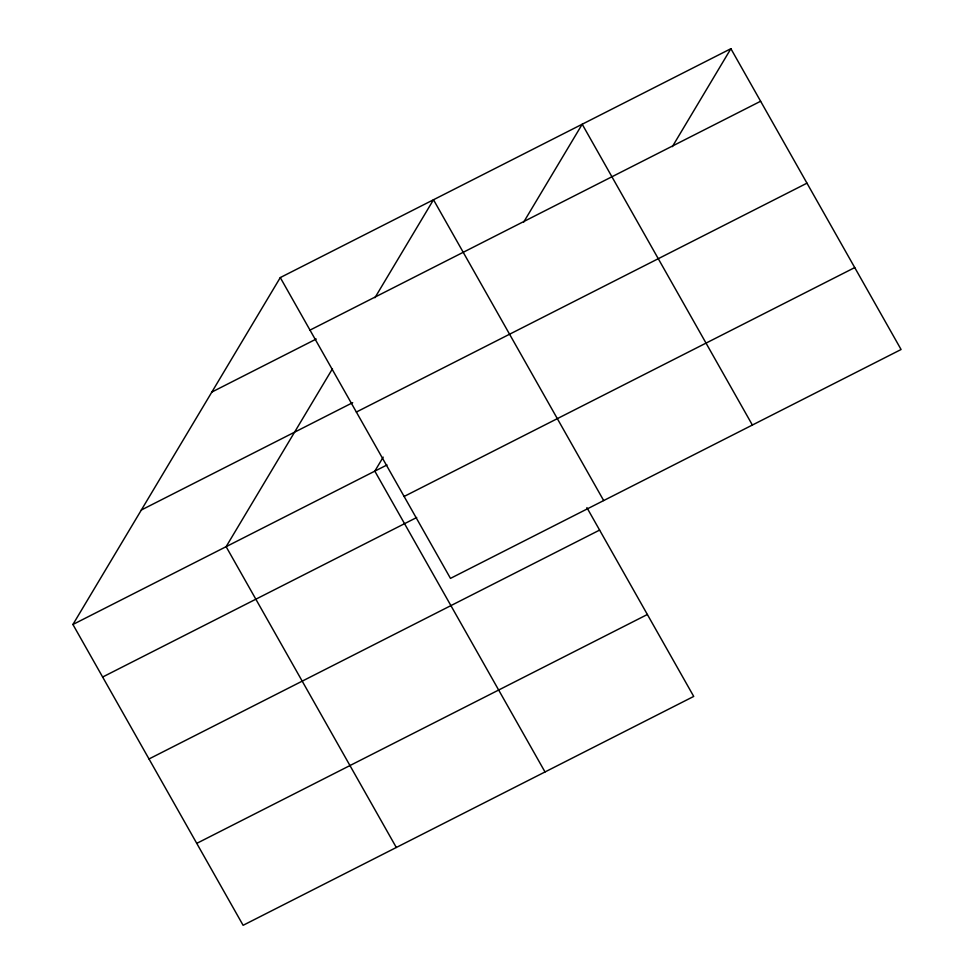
<?xml version="1.0" encoding="UTF-8"?>
<svg xmlns="http://www.w3.org/2000/svg" width="974" height="974" viewBox="0 0 974 974"><rect width="100%" height="100%" fill="white"/><g stroke="black" fill="none" stroke-linecap="round" stroke-linejoin="round"><path stroke-width="1.46" d="M586.896 507.624L693.719 696.422L243.11 925.3L72.916 624.492L280.281 277.578L730.89 48.7L901.084 349.508L450.475 578.386L280.281 277.578M332.463 368.769L226.126 546.67L396.308 847.477M374.941 297.703L433.491 199.755L603.685 500.575M383.184 457.147L374.82 471.136L545.014 771.956M523.647 222.169L582.196 124.234L752.378 425.041M672.352 146.648L730.89 48.7M310.012 330.113L760.621 101.247M211.845 392.059L316.246 339.025M141.34 510.011L352.685 402.664M356.362 412.051L806.971 183.173M72.916 624.492L386.995 464.963M404.125 496.46L854.734 267.582M102.635 677.027L416.714 517.498M148.998 758.965L599.607 530.087M196.748 843.374L647.369 614.497"/></g></svg>
